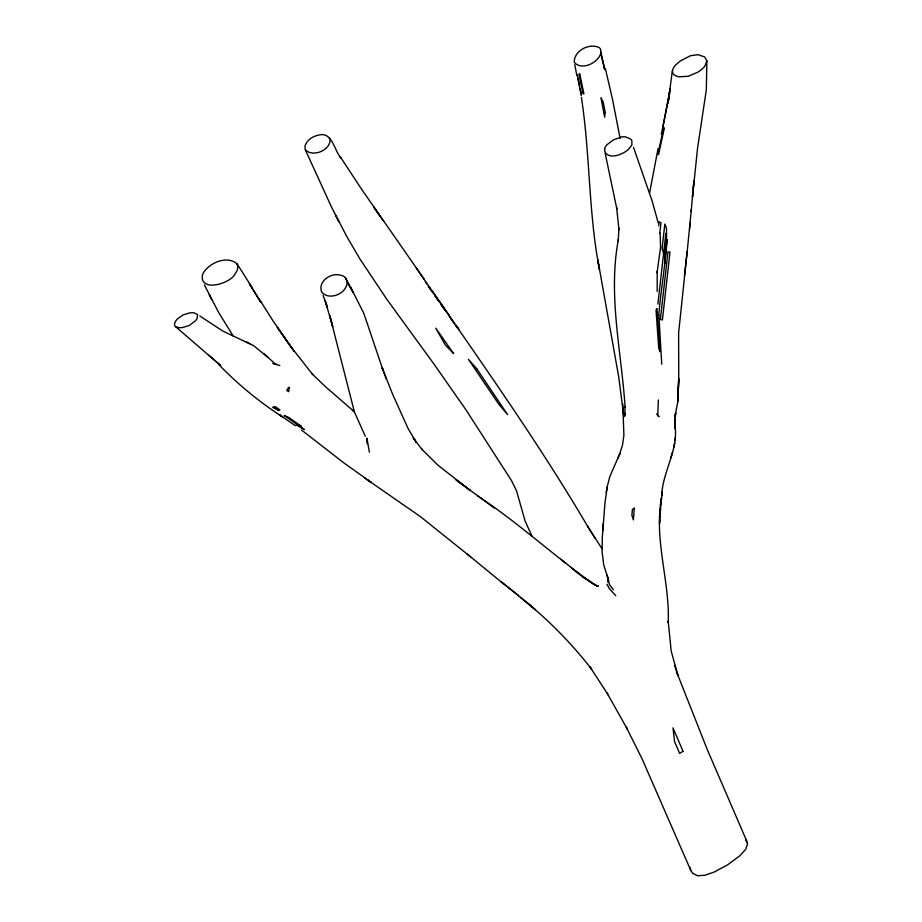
<?xml version="1.0" encoding="UTF-8"?>
<svg xmlns="http://www.w3.org/2000/svg" width="922" height="922" viewBox="0 0 922 922"><rect width="100%" height="100%" fill="white"/><g stroke="black" fill="none" stroke-linecap="round" stroke-linejoin="round"><path stroke-width="1.38" d="M625.081 406.498L624.62 416.571M662.203 491.783L661.719 495.898C662.422 471.58 679.007 449.59 674.846 424.915L675.088 428.626L674.846 419.256L674.72 423.325L675.688 412.872L674.858 417.401L677.751 401.796M684.458 275.69L687.167 251.602L678.615 333.073L678.742 379.634L678.108 395.734L678.719 378.631L677.693 402.303M660.371 510.742L661.5 497.961C653.79 539.9 669.821 580.733 668.266 622.684L668.185 621.059L671.204 651.059L677.947 675.676L674.512 664.912M659.76 519.628L659.553 523.466L660.498 509.048M602.792 530.715L603.299 523.442M706.897 61.002L704.846 66.119A19.938 9.6 -22.5 0 1 697.816 72.193L688.273 76.296L679.111 76.791A22.163 10.672 -22.5 0 1 675.607 75.742C669.81 73.472 673.187 66.545 676.852 63.941A25.009 12.044 -22.5 0 1 680.839 60.691L690.417 55.746L698.023 54.686L704.719 56.98L706.897 61.002L706.31 89.953L697.585 148.039L692.468 197.031L693.966 180.574L693.298 187.811M675.434 437.178L675.146 440.405M659.887 517.392L660.198 512.943M600.96 52.404L600.487 49.097A16.25 7.825 -22.5 0 0 598.735 47.356C588.881 43.034 573.91 50.814 574.291 62.247C581.425 71.167 598.966 62.811 600.96 52.404L604.74 69.772L600.775 53.338M659.956 516.205L660.037 515.168M660.913 504.242L661.95 493.823M677.947 398.777L678.05 397.566M691.35 209.525L687.224 251.291M691.177 211.461L692.629 195.107M624.839 414.243L624.678 415.419L625.128 413.16M689.529 229.324L690.129 223.078M677.843 400.793L677.958 399.768M656.994 312.304L656.545 316.465L657.755 318.194M658.781 315.163C661.039 286.143 667.413 256.996 666.445 228.137L664.843 224.058L662.088 248.479L663.61 253.377L657.893 304.11M665.88 233.335L663.61 253.377M658.677 225.844L659.126 221.845L660.97 222.686L659.749 233.416M672.415 70.521L668.277 101.132L670.179 88.616L662.872 127.386M617.936 457.946L617.567 458.776L619.861 453.589L609.742 476.766L607.218 486.758L604.89 503.735L602.262 538.045L602.112 552.001L603.714 564.852L608.336 579.523L606.757 574.786M608.094 581.528L608.001 582.22L607.817 577.137L608.497 580.779L608.059 578.428M658.377 399.906L657.766 414.831M649.641 192.675L658.054 148.661M606.227 492.671L607.114 487.3M667.782 103.564L669.591 93.595L661.304 134.335M673.855 447.262L674.743 443.009M670.743 458.004L672.553 452.195M619.503 454.396L622.534 444.957L623.894 435.23L622.788 403.963M577.264 74.947L581.217 95.531M273.961 407.063L275.217 406.567L279.896 409.887L278.651 410.382L272.728 407.397L273.961 407.063L278.651 410.382M273.143 363.418L279.827 365.596M597.421 585.885L597.986 585.977L596.361 585.574L598.055 586.15L593.975 584.41L597.617 585.966M273.039 363.429L276.646 364.513M208.268 354.705L220.669 365.585L175.042 326.204L174.408 324.625L175.215 321.882A16.538 7.964 -22.5 0 1 177.531 318.885L183.063 314.921L189.759 312.881A13.553 6.535 -22.5 0 1 193.816 312.788L197.596 314.621L197.054 318.586A16.688 8.044 -22.5 0 1 195.395 320.879L189.033 325.616L182.349 327.552A13.738 6.615 -22.5 0 1 178.384 327.587L175.503 326.607M264.372 354.002L267.645 357.114L253.585 345.635L222.963 331.136L199.844 316.016M246.335 341.901L250.415 343.883M594.379 584.594L595.186 585.021L581.805 576.215L594.379 584.594C554.56 556.542 518.706 522.993 477.919 496.059M282.766 417.032C259.474 402.165 238.118 384.497 218.883 364.674M364.709 477.988L371.347 482.506L343.549 462.671L301.471 429.975M281.74 416.329L279.458 414.785L295.409 425.699M367.14 479.671L420.686 516.827L470.612 556.865M494.261 507.999L456.09 479.913L470.312 490.516L438.031 465.264L421.654 449.095L422.092 449.579L414.404 439.54L413.194 437.673L416.271 442.341L408.112 428.557L392.657 394.362L382.273 368.051L382.849 369.664L363.821 313.376L350.279 286.431M575.985 571.64L580.872 575.501M518.314 595.647L535.359 609.673L526.946 602.631M571.237 567.814L576.273 571.87M502.916 583.349L467.316 554.157M520.538 597.375C546.907 618.466 570.983 642.565 591.67 669.257L589.919 666.848L608.474 695.315M560.668 559.089L565.866 563.377M274.952 363.66L266.7 356.215M345.301 277.568L344.574 276.911A20.999 10.119 -22.5 0 0 340.575 275.194C330.963 272.347 317.594 281.337 321.651 291.951C328.439 300.768 345.335 294.349 347.029 283.895A31.867 15.351 -22.5 0 0 346.983 280.91L345.301 277.568L353.506 293.035L349.991 287.18M365.273 436.244L354.417 411.984L352.423 410.06L354.336 411.869M353.195 410.763L325.109 386.387L311.867 373.652M656.579 413.978L659.034 416.709M615.746 595.681L609.419 588.72L606.941 584.283M312.742 374.609L289.762 345.277L277.338 327.402L294.325 351.513L273.373 321.421L259.37 299.304M613.361 589.757L609.442 584.64L608.197 579.097M237.046 263.796C227.48 255.717 211.783 261.86 204.822 270.768A27.43 13.219 -22.5 0 0 202.563 274.468C198.737 292.574 229.866 284.16 234.903 274.157A27.522 13.254 -22.5 0 0 237.185 270.33L237.98 266.758L237.046 263.796L252.478 288.171M745.679 839.861L747.592 843.999L745.598 849.45L739.628 855.939L727.654 864.824L714.043 872.108L704.685 875.312L697.505 875.704L692.745 873.341L690.889 870.656L642.046 758.794L626.349 727.285L627.283 729.048L607.079 693.09M657.778 415.442L658.631 416.548M383.621 221.292L373.767 207.093L380.371 216.612M449.337 316.488L457.761 328.29L456.125 325.939M233.059 335.873L218.433 312.085L204.43 285.025M424.258 279.354L362.277 190.232L340.206 156.728L341.013 158.042C334.064 150.643 332.416 130.74 318.044 135.257C312.984 136.318 308.098 139.337 305.781 144.074A22.773 10.972 -22.5 0 0 304.94 146.748L305.355 149.894L331.632 207.335L346.776 236.505L359.776 258.759L387.01 299.558L434.032 364.155L466.036 409.956L511.445 480.5L516.504 490.7L525.067 520.93L531.844 535.843M432.015 290.695L449.014 315.117M425.33 281.706L426.932 283.999M428.523 286.281L433.294 293.138M434.919 295.466L439.782 302.462M441.396 304.79L446.294 311.82M449.556 316.511L453.659 322.4M428.35 286.327L432.36 292.101M434.769 295.559L437.973 300.169M441.189 304.779L444.45 309.458M456.206 325.27L459.191 329.73M602.066 548.832L587.51 526.162L595.105 538.333M416.352 268.014L421.827 276.058C478.414 358.566 536.927 440.025 587.637 526.347M305.355 149.894C312.339 156.786 327.552 151.611 329.869 142.092A24.698 11.894 -22.5 0 0 329.88 139.476L329.315 137.943M346.937 281.44L349.38 286.039M335.954 215.967L339.019 221.914L335.366 214.803M209.236 294.648L211.818 299.696M747.35 842.478L707.6 750.347L677.336 673.798M323.08 295.397L327.483 307.614L325.063 300.445L332.715 326.584L329.788 315.612L354.417 411.984M382.273 368.051L386.318 379.023M690.889 870.656L689.967 867.418M633.529 147.405L652.085 200.869L658.354 223.32M369.388 452.183L366.944 438.307M605.339 68.482L612.358 98.585L620.126 138.438M605.224 153.571L616.864 209.04L616.634 207.611L618.962 229.705L618.927 228.207L618.247 240.919L618.408 239.432C607.805 294.994 621.463 351.628 625.104 407.27M578.106 78.981L579.512 85.723M580.076 88.454L581.206 93.917M574.74 64.701L576.895 75.639M581.39 97.329C590.207 154.377 588.42 212.682 599.427 269.524L597.825 259.785L618.766 377.156L623.514 414.289L623.249 410.97M367.106 443.62L366.679 438.388M660.106 233.22L660.567 247.373L657.052 272.831L657.213 271.356L657.19 291.352M658.873 315.059L661.742 364.225M604.625 149.376L604.959 151.853A22.808 10.995 -22.5 0 0 606.365 153.882C610.468 157.408 616.507 155.91 620.979 154.02A16.181 7.791 -22.5 0 0 628.262 149.606L631.812 145.203L631.916 141.043A23.35 11.248 -22.5 0 0 630.567 139.015L625.231 136.779A11.179 5.382 -22.5 0 0 621.555 136.975L613.476 139.856L606.872 144.812A14.014 6.754 -22.5 0 0 605.074 147.566L604.625 149.376M665.235 249.159L664.601 264.003L667.344 239.789L665.235 249.159M633.668 515.721L633.379 519.893L631.893 515.34L632.377 509.52L634.324 507.999L633.668 515.721M249.447 283.826L260.765 302.174L249.447 283.826M661.65 307.89L660.394 319.565L662.411 319.969L669.994 252.155L667.977 251.752L661.65 307.89M605.201 112.426L604.648 117.278L600.948 97.628L603.242 102.169L605.201 112.426M289.254 387.655L288.678 391.7L286.754 390.432L288.667 387.298L289.254 387.655M661.351 141.781L658.515 154.619L657.962 153.651L663.794 127.501L664.289 128.412L661.351 141.781M656.867 308.766L656.026 309.999L658.723 348.078L659.898 351.662L656.867 308.766M683.006 751.257L679.664 753.424L674.547 741.519L673.014 727.884L683.006 751.257M297.541 424.788L296.296 424.892L304.26 429.491L284.103 415.419L288.678 417.435L301.436 426.31L297.541 424.788M579.8 74.094L578.889 74.071L582.992 93.767L583.914 93.814L579.8 74.094M518.51 595.612L501.28 581.897L518.51 595.612M453.555 353.495L445.395 345.151L435.749 328.14L453.555 353.495M476.916 368.961L468.422 359.338L498.675 404.078L507.561 414.589L476.916 368.961M677.993 398.235L677.866 396.241L678.004 398.857L677.993 398.235"/></g></svg>
